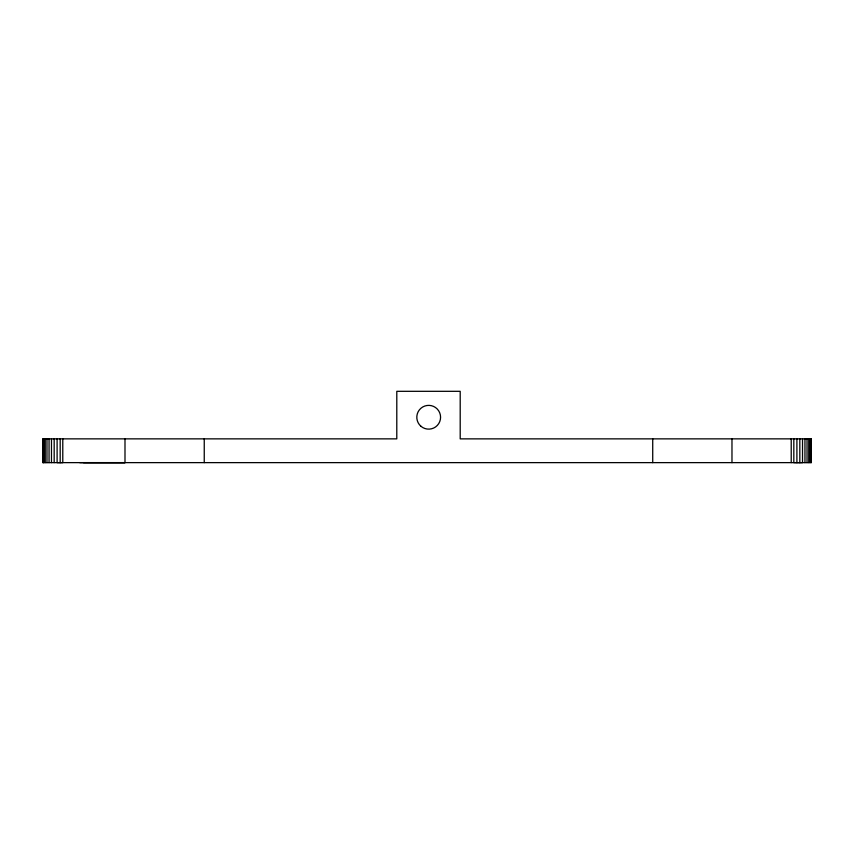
<?xml version="1.0" encoding="UTF-8"?>
<svg xmlns="http://www.w3.org/2000/svg" width="854" height="854" viewBox="0 0 854 854"><rect width="100%" height="100%" fill="white"/><g stroke="black" fill="none" stroke-linecap="round" stroke-linejoin="round"><path stroke-width="1.28" d="M808.749 462.633L808.749 438.86L811.3 438.86L460.199 438.871L460.199 391.313L396.8 391.313L396.79 438.86L42.7 438.86L43.095 462.633L791.22 462.633L802.525 462.633L802.525 438.86M791.22 462.633L791.22 438.86L790.644 438.86M793.825 438.86L793.825 462.633L811.225 462.633L811.225 438.86M796.899 462.633L796.899 438.86M799.824 462.633L799.824 438.86M804.948 462.633L804.948 438.86M807.03 462.633L807.03 438.86M810.04 462.633L810.04 438.86M810.905 438.86L811.225 462.633M124.994 438.86L124.994 462.633L79.732 462.633M83.478 462.633L125.036 462.633M731.974 438.86L731.974 462.633M652.723 438.86L652.723 462.633M204.245 438.86L204.245 462.633M62.78 438.86L62.78 462.633L57.101 462.633L57.101 438.86M60.175 438.86L60.175 462.633M54.176 438.86L54.176 462.633M51.475 438.86L51.475 462.633M49.052 438.86L49.052 462.633M46.97 438.86L46.97 462.633M45.251 438.86L45.251 462.633M43.96 438.86L43.96 462.633L42.775 462.633L43.095 438.86M420.947 426.274A11.892 11.892 0 0 0 440.376 419.442A11.892 11.892 0 0 0 424.737 406.045A11.892 11.892 0 0 0 420.947 426.274"/></g></svg>
